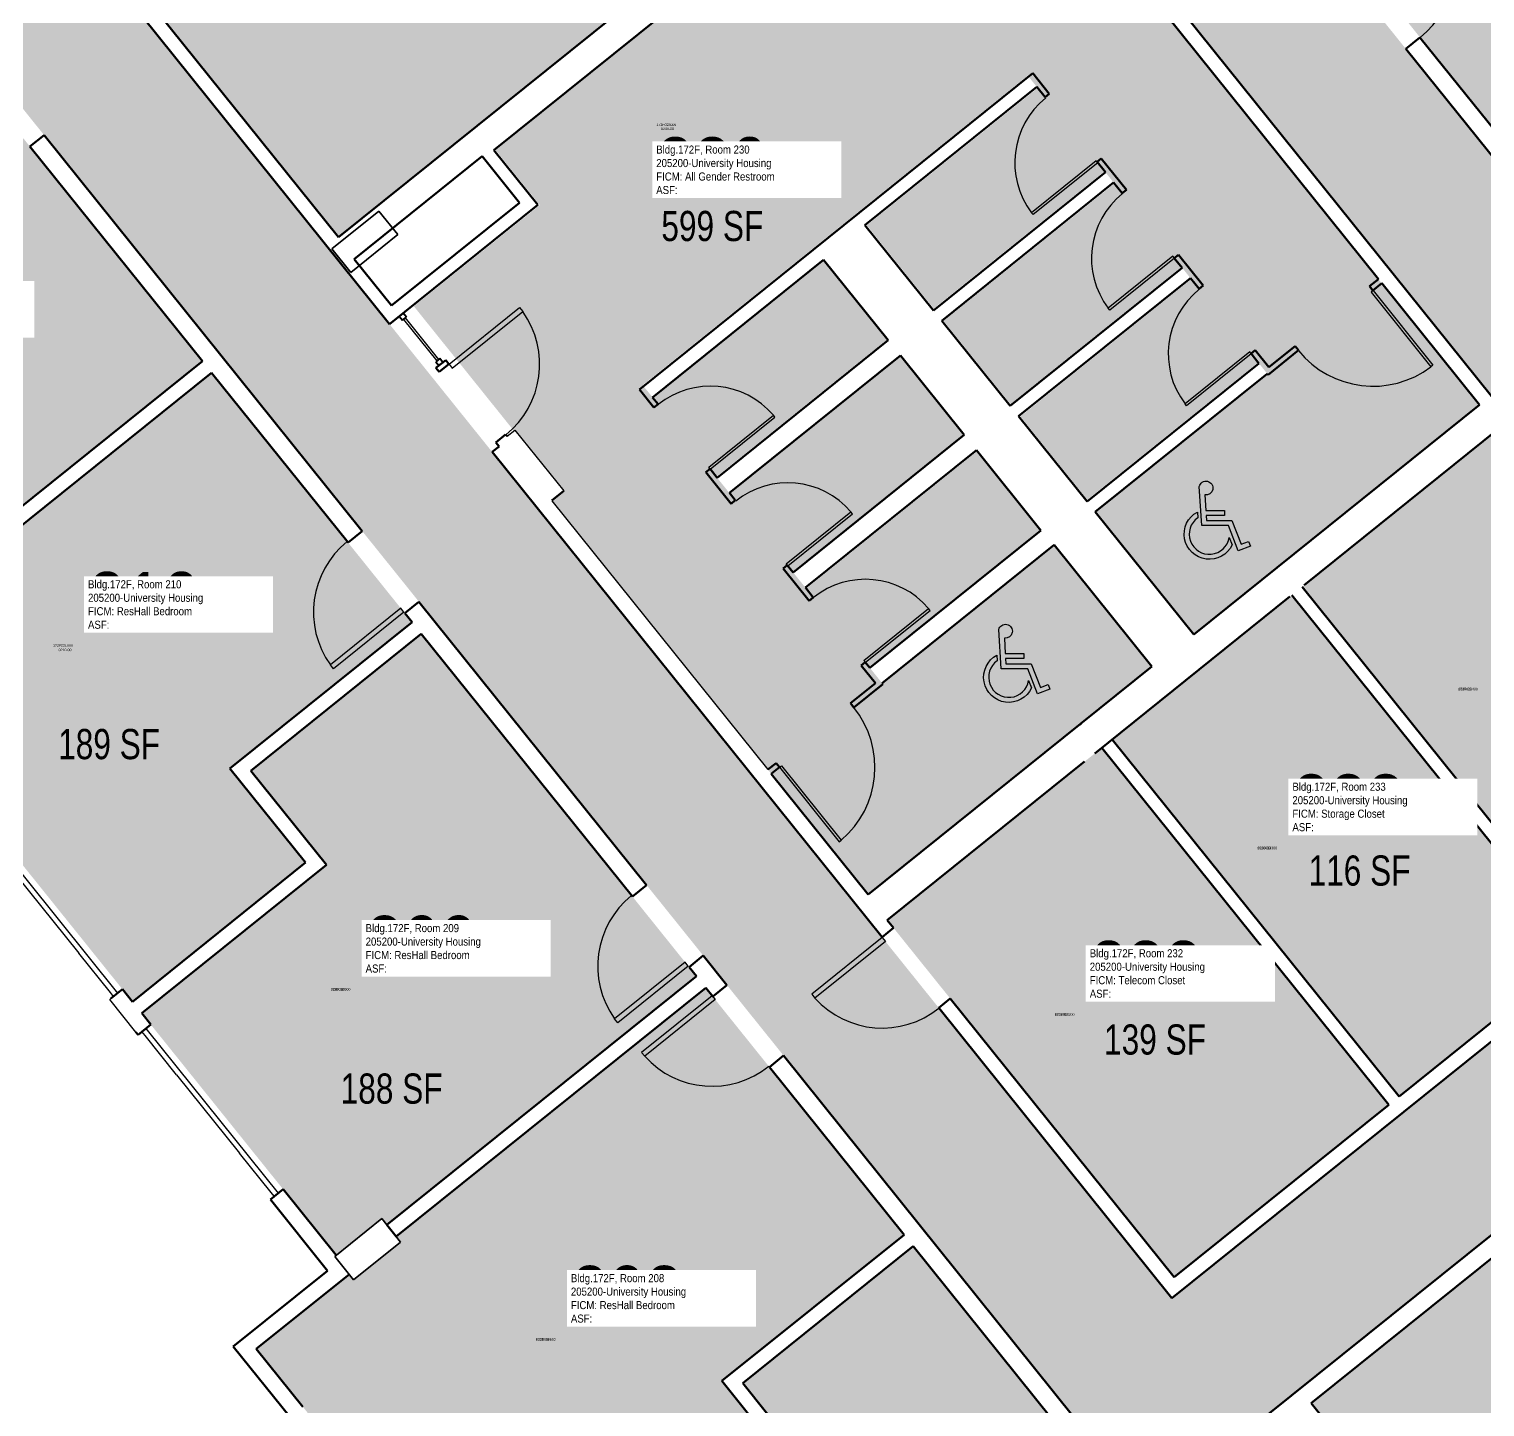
# Model space of a CAD drawing. Header units: inches. Extents: x 69234257 to 69236626, y 27656183 to 27658523.
# Drawn here: x 69235514 to 69236093, y 27656500 to 27657048 of the extents above; entities that cross this region are included whole.
import ezdxf
from ezdxf.enums import TextEntityAlignment as Align

# ---------------------------------------------------------------- set-up
doc = ezdxf.new("R2010")
doc.units = ezdxf.units.IN
doc.header["$LTSCALE"] = 100
doc.header["$MEASUREMENT"] = 0
doc.layers.get('0').update_dxf_attribs({"linetype": 'CONTINUOUS'})
for name, color, linetype in [('A-COLS', 5, 'CONTINUOUS'), ('A-DOOR', 2, 'CONTINUOUS'), ('A-GLAZ', 1, 'CONTINUOUS'), ('A-IDEN-ICON', 4, 'CONTINUOUS'), ('A-IDEN-RNUM', 7, 'CONTINUOUS'), ('A-IDEN-SNUM', 4, 'CONTINUOUS'), ('A-IDEN-VNUM', 4, 'CONTINUOUS'), ('A-WALL', 5, 'CONTINUOUS'), ('AREA-TEXT', 3, 'CONTINUOUS'), ('Rooms-Category-Color', 7, 'CONTINUOUS'), ('Rooms-College-Color', 7, 'CONTINUOUS'), ('Rooms-Department-Color', 7, 'CONTINUOUS'), ('Rooms-Division-Color', 7, 'CONTINUOUS'), ('Rooms-Information', 7, 'CONTINUOUS')]:
    doc.layers.add(name, color=color, linetype=linetype)
doc.styles.add('CP_AREA', font='arial.ttf', dxfattribs={"height": 15})
doc.styles.add('CP_ROOMSNUMBER', font='arial.ttf', dxfattribs={"height": 1})
doc.styles.add('CP_ROOMVNUMBER', font='arial.ttf', dxfattribs={"width": 0.85, "height": 0.075})

# ---------------------------------------------------------------- blocks, each defined once
blk = doc.blocks.new('CPHC')
for points in [[(10, 11), (10, 10), (6.37, 10), (6.43, 9), (11.48, 9), (13.31, 4.28), (14.82, 4.87), (15.18, 3.93), (12.74, 2.99), (10.79, 8), (5.49, 8), (5.01, 15.77, -2.310496), (6.12, 14.1), (6.31, 11)], [(4.7, 9.57, 1.506288), (10.95, 5.66), (11.53, 4.17, -1.382884), (4.63, 10.7)]]:
    blk.add_lwpolyline(points, format="xyb", close=True)

msp = doc.modelspace()

# ---------------------------------------------------------------- hatches: boundary and pattern name
at = {"layer": 'Rooms-Category-Color', "true_color": 0xadadad}
for points in [[(69235575.08, 27657334.03), (69235530.64, 27657298.33), (69235530.99, 27657297.89), (69235587.52, 27657227.54), (69235614.41, 27657194.06), (69235610.32, 27657190.78), (69235585.7, 27657221.42), (69235521.63, 27657169.95), (69235546.25, 27657139.3), (69235516.48, 27657115.38), (69235637.05, 27656965.32), (69235759.96, 27657064.07), (69235824, 27657115.52), (69235824.28, 27657115.75), (69235865.36, 27657148.76), (69235882.71, 27657162.69), (69235884.76, 27657164.34), (69235886.4, 27657162.29), (69235893.48, 27657153.47), (69235907.93, 27657135.49), (69235909.57, 27657133.45), (69235918.61, 27657122.2), (69235961.97, 27657157.04), (69235928.12, 27657199.18), (69235939.62, 27657208.42), (69235823.63, 27657352.78), (69235663.43, 27657224.07)], [(69236043.95, 27656353.72), (69236090.67, 27656391.26), (69236005.96, 27656496.7), (69236017.41, 27656505.89), (69236246.84, 27656690.23), (69236258.29, 27656699.43), (69236343, 27656594), (69236387.68, 27656629.9), (69236389.77, 27656631.58), (69236372.31, 27656653.31), (69236366.84, 27656660.13), (69236327.77, 27656708.76), (69236325.1, 27656712.07), (69236325.07, 27656712.12), (69236230.57, 27656829.73), (69236132.15, 27656952.22), (69236034.52, 27657073.73), (69235969.07, 27657155.2), (69235922.29, 27657117.62), (69235925.68, 27657113.4), (69235968.17, 27657060.52), (69235970.15, 27657058.06), (69236102.97, 27656892.74), (69236220.71, 27656746.21), (69236135.93, 27656678.09), (69236053.5, 27656611.86), (69235968.43, 27656543.51), (69235893.63, 27656636.6), (69235850.69, 27656690.04), (69235716.93, 27656856.53), (69235697.36, 27656880.89), (69235657.64, 27656930.31), (69235657.29, 27656930.75), (69235655.65, 27656932.8), (69235641.2, 27656950.77), (69235635.21, 27656958.23), (69235633.18, 27656960.76), (69235511.94, 27657111.65), (69235511.9, 27657111.7), (69235510.26, 27657113.75), (69235502.23, 27657123.75), (69235485.01, 27657145.17), (69235482.74, 27657148), (69235482.7, 27657148.05), (69235430.75, 27657212.7), (69235421.08, 27657224.74), (69235410.36, 27657216.12), (69235383.34, 27657194.41), (69235374.31, 27657187.16), (69235379.16, 27657181.11), (69235447.83, 27657095.66), (69235492.73, 27657039.77), (69235590.36, 27656918.26), (69235673.74, 27656814.48), (69235786.83, 27656673.73), (69235869.39, 27656570.97), (69235982.96, 27656429.63), (69236021.53, 27656381.63)], [(69235941.65, 27656991.55), (69235941.96, 27656991.16), (69235945.56, 27656986.67), (69235877.6, 27656932.06), (69235904.22, 27656898.93), (69235972.18, 27656953.54), (69235972.5, 27656953.15), (69235976.1, 27656948.67), (69235908.13, 27656894.06), (69235934.75, 27656860.93), (69236002.72, 27656915.54), (69236006.32, 27656911.06), (69235937.96, 27656856.13), (69235977.11, 27656807.41), (69236090.68, 27656898.66), (69235965.57, 27657054.38), (69235960.79, 27657050.54), (69235958.66, 27657053.2), (69235916.29, 27657105.93), (69235900.22, 27657125.93), (69235847.06, 27657083.22), (69235829.52, 27657105.04), (69235699.17, 27657000.32), (69235717.03, 27656978.1), (69235666.96, 27656937.88), (69235706.75, 27656888.35), (69235707.14, 27656888.67), (69235726.67, 27656864.36), (69235721.9, 27656860.52), (69235847.63, 27656704.03), (69235931.97, 27656771.79), (69235960.42, 27656794.65), (69235921.59, 27656842.98), (69235853.19, 27656788.02), (69235848.33, 27656794.06), (69235885.17, 27656823.66), (69235916.35, 27656848.71), (69235890.98, 27656880.28), (69235859.8, 27656855.23), (69235822.97, 27656825.63), (69235822.65, 27656826.02), (69235817.8, 27656832.06), (69235854.63, 27656861.66), (69235885.81, 27656886.71), (69235860.45, 27656918.28), (69235829.27, 27656893.23), (69235792.43, 27656863.64), (69235792.12, 27656864.03), (69235787.26, 27656870.07), (69235824.1, 27656899.66), (69235855.28, 27656924.72), (69235829.91, 27656956.29), (69235798.73, 27656931.23), (69235761.9, 27656901.64), (69235761.58, 27656902.03), (69235757.98, 27656906.51), (69235786.05, 27656929.06), (69235883.05, 27657007), (69235911.12, 27657029.55), (69235911.43, 27657029.16), (69235915.03, 27657024.68), (69235847.06, 27656970.07), (69235873.68, 27656936.94)], [(69236134.3, 27656684.32), (69236212.45, 27656747.11), (69236098.35, 27656889.11), (69236020.2, 27656826.32)], [(69235855.23, 27656693.77), (69235969.33, 27656551.77), (69236054.69, 27656620.35), (69235940.59, 27656762.36)]]:
    msp.add_hatch(color=253, dxfattribs=at).paths.add_polyline_path(points)
at = {"layer": 'Rooms-Category-Color', "true_color": 0x728ef3}
for points in [[(69236135.96, 27656959.05), (69236259.04, 27657057.93), (69236257.51, 27657059.83), (69236275.68, 27657074.44), (69236183.26, 27657189.47), (69236042.01, 27657075.98)], [(69235488.92, 27657032.94), (69235347.67, 27656919.46), (69235440.02, 27656804.52), (69235458.14, 27656819.08), (69235459.75, 27656817.09), (69235582.87, 27656916.01)], [(69235555.07, 27656661.33), (69235623.91, 27656716.64), (69235593.85, 27656754.06), (69235666.25, 27656812.23), (69235586.55, 27656911.43), (69235463.43, 27656812.51), (69235465.66, 27656809.73), (69235447.53, 27656795.17)], [(69236058.78, 27656623.64), (69236130.21, 27656681.03), (69236016.11, 27656823.03), (69235944.68, 27656765.65)], [(69235632.17, 27656715.74), (69235558.75, 27656656.75), (69235636.06, 27656560.52), (69235654.19, 27656575.09), (69235656.27, 27656572.59), (69235779.34, 27656671.47), (69235669.93, 27656807.65), (69235602.11, 27656753.16)], [(69236249.58, 27656683.13), (69236023.75, 27656501.69), (69236137.35, 27656360.3), (69236363.18, 27656541.74)], [(69235748.19, 27656415.78), (69235750.77, 27656417.86), (69235819.57, 27656473.13), (69235789.5, 27656510.55), (69235861.9, 27656568.72), (69235783.02, 27656666.89), (69235659.9, 27656567.97), (69235661.7, 27656565.73), (69235642.99, 27656550.7), (69235641.19, 27656552.94), (69235604.31, 27656523.31), (69235713.25, 27656387.71), (69235720.71, 27656393.7), (69235735.76, 27656405.8)], [(69235827.83, 27656472.23), (69235754.4, 27656413.24), (69235832.11, 27656316.52), (69235850.23, 27656331.09), (69235852.34, 27656328.46), (69235975.46, 27656427.38), (69235865.58, 27656564.14), (69235797.76, 27656509.65)]]:
    msp.add_hatch(color=171, dxfattribs=at).paths.add_polyline_path(points)
at = {"layer": 'Rooms-College-Color', "true_color": 0xadadad}
for points in [[(69235575.08, 27657334.03), (69235530.64, 27657298.33), (69235530.99, 27657297.89), (69235587.52, 27657227.54), (69235614.41, 27657194.06), (69235610.32, 27657190.78), (69235585.7, 27657221.42), (69235521.63, 27657169.95), (69235546.25, 27657139.3), (69235516.48, 27657115.38), (69235637.05, 27656965.32), (69235759.96, 27657064.07), (69235824, 27657115.52), (69235824.28, 27657115.75), (69235865.36, 27657148.76), (69235882.71, 27657162.69), (69235884.76, 27657164.34), (69235886.4, 27657162.29), (69235893.48, 27657153.47), (69235907.93, 27657135.49), (69235909.57, 27657133.45), (69235918.61, 27657122.2), (69235961.97, 27657157.04), (69235928.12, 27657199.18), (69235939.62, 27657208.42), (69235823.63, 27657352.78), (69235663.43, 27657224.07)], [(69236043.95, 27656353.72), (69236090.67, 27656391.26), (69236005.96, 27656496.7), (69236017.41, 27656505.89), (69236246.84, 27656690.23), (69236258.29, 27656699.43), (69236343, 27656594), (69236387.68, 27656629.9), (69236389.77, 27656631.58), (69236372.31, 27656653.31), (69236366.84, 27656660.13), (69236327.77, 27656708.76), (69236325.1, 27656712.07), (69236325.07, 27656712.12), (69236230.57, 27656829.73), (69236132.15, 27656952.22), (69236034.52, 27657073.73), (69235969.07, 27657155.2), (69235922.29, 27657117.62), (69235925.68, 27657113.4), (69235968.17, 27657060.52), (69235970.15, 27657058.06), (69236102.97, 27656892.74), (69236220.71, 27656746.21), (69236135.93, 27656678.09), (69236053.5, 27656611.86), (69235968.43, 27656543.51), (69235893.63, 27656636.6), (69235850.69, 27656690.04), (69235716.93, 27656856.53), (69235697.36, 27656880.89), (69235657.64, 27656930.31), (69235657.29, 27656930.75), (69235655.65, 27656932.8), (69235641.2, 27656950.77), (69235635.21, 27656958.23), (69235633.18, 27656960.76), (69235511.94, 27657111.65), (69235511.9, 27657111.7), (69235510.26, 27657113.75), (69235502.23, 27657123.75), (69235485.01, 27657145.17), (69235482.74, 27657148), (69235482.7, 27657148.05), (69235430.75, 27657212.7), (69235421.08, 27657224.74), (69235410.36, 27657216.12), (69235383.34, 27657194.41), (69235374.31, 27657187.16), (69235379.16, 27657181.11), (69235447.83, 27657095.66), (69235492.73, 27657039.77), (69235590.36, 27656918.26), (69235673.74, 27656814.48), (69235786.83, 27656673.73), (69235869.39, 27656570.97), (69235982.96, 27656429.63), (69236021.53, 27656381.63)], [(69236135.96, 27656959.05), (69236259.04, 27657057.93), (69236257.51, 27657059.83), (69236275.68, 27657074.44), (69236183.26, 27657189.47), (69236042.01, 27657075.98)], [(69235941.65, 27656991.55), (69235941.96, 27656991.16), (69235945.56, 27656986.67), (69235877.6, 27656932.06), (69235904.22, 27656898.93), (69235972.18, 27656953.54), (69235972.5, 27656953.15), (69235976.1, 27656948.67), (69235908.13, 27656894.06), (69235934.75, 27656860.93), (69236002.72, 27656915.54), (69236006.32, 27656911.06), (69235937.96, 27656856.13), (69235977.11, 27656807.41), (69236090.68, 27656898.66), (69235965.57, 27657054.38), (69235960.79, 27657050.54), (69235958.66, 27657053.2), (69235916.29, 27657105.93), (69235900.22, 27657125.93), (69235847.06, 27657083.22), (69235829.52, 27657105.04), (69235699.17, 27657000.32), (69235717.03, 27656978.1), (69235666.96, 27656937.88), (69235706.75, 27656888.35), (69235707.14, 27656888.67), (69235726.67, 27656864.36), (69235721.9, 27656860.52), (69235847.63, 27656704.03), (69235931.97, 27656771.79), (69235960.42, 27656794.65), (69235921.59, 27656842.98), (69235853.19, 27656788.02), (69235848.33, 27656794.06), (69235885.17, 27656823.66), (69235916.35, 27656848.71), (69235890.98, 27656880.28), (69235859.8, 27656855.23), (69235822.97, 27656825.63), (69235822.65, 27656826.02), (69235817.8, 27656832.06), (69235854.63, 27656861.66), (69235885.81, 27656886.71), (69235860.45, 27656918.28), (69235829.27, 27656893.23), (69235792.43, 27656863.64), (69235792.12, 27656864.03), (69235787.26, 27656870.07), (69235824.1, 27656899.66), (69235855.28, 27656924.72), (69235829.91, 27656956.29), (69235798.73, 27656931.23), (69235761.9, 27656901.64), (69235761.58, 27656902.03), (69235757.98, 27656906.51), (69235786.05, 27656929.06), (69235883.05, 27657007), (69235911.12, 27657029.55), (69235911.43, 27657029.16), (69235915.03, 27657024.68), (69235847.06, 27656970.07), (69235873.68, 27656936.94)], [(69235488.92, 27657032.94), (69235347.67, 27656919.46), (69235440.02, 27656804.52), (69235458.14, 27656819.08), (69235459.75, 27656817.09), (69235582.87, 27656916.01)], [(69235555.07, 27656661.33), (69235623.91, 27656716.64), (69235593.85, 27656754.06), (69235666.25, 27656812.23), (69235586.55, 27656911.43), (69235463.43, 27656812.51), (69235465.66, 27656809.73), (69235447.53, 27656795.17)], [(69236134.3, 27656684.32), (69236212.45, 27656747.11), (69236098.35, 27656889.11), (69236020.2, 27656826.32)], [(69236058.78, 27656623.64), (69236130.21, 27656681.03), (69236016.11, 27656823.03), (69235944.68, 27656765.65)], [(69235632.17, 27656715.74), (69235558.75, 27656656.75), (69235636.06, 27656560.52), (69235654.19, 27656575.09), (69235656.27, 27656572.59), (69235779.34, 27656671.47), (69235669.93, 27656807.65), (69235602.11, 27656753.16)], [(69235855.23, 27656693.77), (69235969.33, 27656551.77), (69236054.69, 27656620.35), (69235940.59, 27656762.36)], [(69236249.58, 27656683.13), (69236023.75, 27656501.69), (69236137.35, 27656360.3), (69236363.18, 27656541.74)], [(69235748.19, 27656415.78), (69235750.77, 27656417.86), (69235819.57, 27656473.13), (69235789.5, 27656510.55), (69235861.9, 27656568.72), (69235783.02, 27656666.89), (69235659.9, 27656567.97), (69235661.7, 27656565.73), (69235642.99, 27656550.7), (69235641.19, 27656552.94), (69235604.31, 27656523.31), (69235713.25, 27656387.71), (69235720.71, 27656393.7), (69235735.76, 27656405.8)], [(69235827.83, 27656472.23), (69235754.4, 27656413.24), (69235832.11, 27656316.52), (69235850.23, 27656331.09), (69235852.34, 27656328.46), (69235975.46, 27656427.38), (69235865.58, 27656564.14), (69235797.76, 27656509.65)]]:
    msp.add_hatch(color=253, dxfattribs=at).paths.add_polyline_path(points)
at = {"layer": 'Rooms-Department-Color', "true_color": 0xacacac}
for points in [[(69235575.08, 27657334.03), (69235530.64, 27657298.33), (69235530.99, 27657297.89), (69235587.52, 27657227.54), (69235614.41, 27657194.06), (69235610.32, 27657190.78), (69235585.7, 27657221.42), (69235521.63, 27657169.95), (69235546.25, 27657139.3), (69235516.48, 27657115.38), (69235637.05, 27656965.32), (69235759.96, 27657064.07), (69235824, 27657115.52), (69235824.28, 27657115.75), (69235865.36, 27657148.76), (69235882.71, 27657162.69), (69235884.76, 27657164.34), (69235886.4, 27657162.29), (69235893.48, 27657153.47), (69235907.93, 27657135.49), (69235909.57, 27657133.45), (69235918.61, 27657122.2), (69235961.97, 27657157.04), (69235928.12, 27657199.18), (69235939.62, 27657208.42), (69235823.63, 27657352.78), (69235663.43, 27657224.07)], [(69236043.95, 27656353.72), (69236090.67, 27656391.26), (69236005.96, 27656496.7), (69236017.41, 27656505.89), (69236246.84, 27656690.23), (69236258.29, 27656699.43), (69236343, 27656594), (69236387.68, 27656629.9), (69236389.77, 27656631.58), (69236372.31, 27656653.31), (69236366.84, 27656660.13), (69236327.77, 27656708.76), (69236325.1, 27656712.07), (69236325.07, 27656712.12), (69236230.57, 27656829.73), (69236132.15, 27656952.22), (69236034.52, 27657073.73), (69235969.07, 27657155.2), (69235922.29, 27657117.62), (69235925.68, 27657113.4), (69235968.17, 27657060.52), (69235970.15, 27657058.06), (69236102.97, 27656892.74), (69236220.71, 27656746.21), (69236135.93, 27656678.09), (69236053.5, 27656611.86), (69235968.43, 27656543.51), (69235893.63, 27656636.6), (69235850.69, 27656690.04), (69235716.93, 27656856.53), (69235697.36, 27656880.89), (69235657.64, 27656930.31), (69235657.29, 27656930.75), (69235655.65, 27656932.8), (69235641.2, 27656950.77), (69235635.21, 27656958.23), (69235633.18, 27656960.76), (69235511.94, 27657111.65), (69235511.9, 27657111.7), (69235510.26, 27657113.75), (69235502.23, 27657123.75), (69235485.01, 27657145.17), (69235482.74, 27657148), (69235482.7, 27657148.05), (69235430.75, 27657212.7), (69235421.08, 27657224.74), (69235410.36, 27657216.12), (69235383.34, 27657194.41), (69235374.31, 27657187.16), (69235379.16, 27657181.11), (69235447.83, 27657095.66), (69235492.73, 27657039.77), (69235590.36, 27656918.26), (69235673.74, 27656814.48), (69235786.83, 27656673.73), (69235869.39, 27656570.97), (69235982.96, 27656429.63), (69236021.53, 27656381.63)], [(69235941.65, 27656991.55), (69235941.96, 27656991.16), (69235945.56, 27656986.67), (69235877.6, 27656932.06), (69235904.22, 27656898.93), (69235972.18, 27656953.54), (69235972.5, 27656953.15), (69235976.1, 27656948.67), (69235908.13, 27656894.06), (69235934.75, 27656860.93), (69236002.72, 27656915.54), (69236006.32, 27656911.06), (69235937.96, 27656856.13), (69235977.11, 27656807.41), (69236090.68, 27656898.66), (69235965.57, 27657054.38), (69235960.79, 27657050.54), (69235958.66, 27657053.2), (69235916.29, 27657105.93), (69235900.22, 27657125.93), (69235847.06, 27657083.22), (69235829.52, 27657105.04), (69235699.17, 27657000.32), (69235717.03, 27656978.1), (69235666.96, 27656937.88), (69235706.75, 27656888.35), (69235707.14, 27656888.67), (69235726.67, 27656864.36), (69235721.9, 27656860.52), (69235847.63, 27656704.03), (69235931.97, 27656771.79), (69235960.42, 27656794.65), (69235921.59, 27656842.98), (69235853.19, 27656788.02), (69235848.33, 27656794.06), (69235885.17, 27656823.66), (69235916.35, 27656848.71), (69235890.98, 27656880.28), (69235859.8, 27656855.23), (69235822.97, 27656825.63), (69235822.65, 27656826.02), (69235817.8, 27656832.06), (69235854.63, 27656861.66), (69235885.81, 27656886.71), (69235860.45, 27656918.28), (69235829.27, 27656893.23), (69235792.43, 27656863.64), (69235792.12, 27656864.03), (69235787.26, 27656870.07), (69235824.1, 27656899.66), (69235855.28, 27656924.72), (69235829.91, 27656956.29), (69235798.73, 27656931.23), (69235761.9, 27656901.64), (69235761.58, 27656902.03), (69235757.98, 27656906.51), (69235786.05, 27656929.06), (69235883.05, 27657007), (69235911.12, 27657029.55), (69235911.43, 27657029.16), (69235915.03, 27657024.68), (69235847.06, 27656970.07), (69235873.68, 27656936.94)], [(69236134.3, 27656684.32), (69236212.45, 27656747.11), (69236098.35, 27656889.11), (69236020.2, 27656826.32)], [(69235855.23, 27656693.77), (69235969.33, 27656551.77), (69236054.69, 27656620.35), (69235940.59, 27656762.36)]]:
    msp.add_hatch(color=253, dxfattribs=at).paths.add_polyline_path(points)
at = {"layer": 'Rooms-Department-Color', "true_color": 0x604aed}
for points in [[(69236135.96, 27656959.05), (69236259.04, 27657057.93), (69236257.51, 27657059.83), (69236275.68, 27657074.44), (69236183.26, 27657189.47), (69236042.01, 27657075.98)], [(69235488.92, 27657032.94), (69235347.67, 27656919.46), (69235440.02, 27656804.52), (69235458.14, 27656819.08), (69235459.75, 27656817.09), (69235582.87, 27656916.01)], [(69235555.07, 27656661.33), (69235623.91, 27656716.64), (69235593.85, 27656754.06), (69235666.25, 27656812.23), (69235586.55, 27656911.43), (69235463.43, 27656812.51), (69235465.66, 27656809.73), (69235447.53, 27656795.17)], [(69236058.78, 27656623.64), (69236130.21, 27656681.03), (69236016.11, 27656823.03), (69235944.68, 27656765.65)], [(69235632.17, 27656715.74), (69235558.75, 27656656.75), (69235636.06, 27656560.52), (69235654.19, 27656575.09), (69235656.27, 27656572.59), (69235779.34, 27656671.47), (69235669.93, 27656807.65), (69235602.11, 27656753.16)], [(69236249.58, 27656683.13), (69236023.75, 27656501.69), (69236137.35, 27656360.3), (69236363.18, 27656541.74)], [(69235748.19, 27656415.78), (69235750.77, 27656417.86), (69235819.57, 27656473.13), (69235789.5, 27656510.55), (69235861.9, 27656568.72), (69235783.02, 27656666.89), (69235659.9, 27656567.97), (69235661.7, 27656565.73), (69235642.99, 27656550.7), (69235641.19, 27656552.94), (69235604.31, 27656523.31), (69235713.25, 27656387.71), (69235720.71, 27656393.7), (69235735.76, 27656405.8)], [(69235827.83, 27656472.23), (69235754.4, 27656413.24), (69235832.11, 27656316.52), (69235850.23, 27656331.09), (69235852.34, 27656328.46), (69235975.46, 27656427.38), (69235865.58, 27656564.14), (69235797.76, 27656509.65)]]:
    msp.add_hatch(color=173, dxfattribs=at).paths.add_polyline_path(points)
at = {"layer": 'Rooms-Division-Color', "true_color": 0xadadad}
for points in [[(69235575.08, 27657334.03), (69235530.64, 27657298.33), (69235530.99, 27657297.89), (69235587.52, 27657227.54), (69235614.41, 27657194.06), (69235610.32, 27657190.78), (69235585.7, 27657221.42), (69235521.63, 27657169.95), (69235546.25, 27657139.3), (69235516.48, 27657115.38), (69235637.05, 27656965.32), (69235759.96, 27657064.07), (69235824, 27657115.52), (69235824.28, 27657115.75), (69235865.36, 27657148.76), (69235882.71, 27657162.69), (69235884.76, 27657164.34), (69235886.4, 27657162.29), (69235893.48, 27657153.47), (69235907.93, 27657135.49), (69235909.57, 27657133.45), (69235918.61, 27657122.2), (69235961.97, 27657157.04), (69235928.12, 27657199.18), (69235939.62, 27657208.42), (69235823.63, 27657352.78), (69235663.43, 27657224.07)], [(69236043.95, 27656353.72), (69236090.67, 27656391.26), (69236005.96, 27656496.7), (69236017.41, 27656505.89), (69236246.84, 27656690.23), (69236258.29, 27656699.43), (69236343, 27656594), (69236387.68, 27656629.9), (69236389.77, 27656631.58), (69236372.31, 27656653.31), (69236366.84, 27656660.13), (69236327.77, 27656708.76), (69236325.1, 27656712.07), (69236325.07, 27656712.12), (69236230.57, 27656829.73), (69236132.15, 27656952.22), (69236034.52, 27657073.73), (69235969.07, 27657155.2), (69235922.29, 27657117.62), (69235925.68, 27657113.4), (69235968.17, 27657060.52), (69235970.15, 27657058.06), (69236102.97, 27656892.74), (69236220.71, 27656746.21), (69236135.93, 27656678.09), (69236053.5, 27656611.86), (69235968.43, 27656543.51), (69235893.63, 27656636.6), (69235850.69, 27656690.04), (69235716.93, 27656856.53), (69235697.36, 27656880.89), (69235657.64, 27656930.31), (69235657.29, 27656930.75), (69235655.65, 27656932.8), (69235641.2, 27656950.77), (69235635.21, 27656958.23), (69235633.18, 27656960.76), (69235511.94, 27657111.65), (69235511.9, 27657111.7), (69235510.26, 27657113.75), (69235502.23, 27657123.75), (69235485.01, 27657145.17), (69235482.74, 27657148), (69235482.7, 27657148.05), (69235430.75, 27657212.7), (69235421.08, 27657224.74), (69235410.36, 27657216.12), (69235383.34, 27657194.41), (69235374.31, 27657187.16), (69235379.16, 27657181.11), (69235447.83, 27657095.66), (69235492.73, 27657039.77), (69235590.36, 27656918.26), (69235673.74, 27656814.48), (69235786.83, 27656673.73), (69235869.39, 27656570.97), (69235982.96, 27656429.63), (69236021.53, 27656381.63)], [(69235941.65, 27656991.55), (69235941.96, 27656991.16), (69235945.56, 27656986.67), (69235877.6, 27656932.06), (69235904.22, 27656898.93), (69235972.18, 27656953.54), (69235972.5, 27656953.15), (69235976.1, 27656948.67), (69235908.13, 27656894.06), (69235934.75, 27656860.93), (69236002.72, 27656915.54), (69236006.32, 27656911.06), (69235937.96, 27656856.13), (69235977.11, 27656807.41), (69236090.68, 27656898.66), (69235965.57, 27657054.38), (69235960.79, 27657050.54), (69235958.66, 27657053.2), (69235916.29, 27657105.93), (69235900.22, 27657125.93), (69235847.06, 27657083.22), (69235829.52, 27657105.04), (69235699.17, 27657000.32), (69235717.03, 27656978.1), (69235666.96, 27656937.88), (69235706.75, 27656888.35), (69235707.14, 27656888.67), (69235726.67, 27656864.36), (69235721.9, 27656860.52), (69235847.63, 27656704.03), (69235931.97, 27656771.79), (69235960.42, 27656794.65), (69235921.59, 27656842.98), (69235853.19, 27656788.02), (69235848.33, 27656794.06), (69235885.17, 27656823.66), (69235916.35, 27656848.71), (69235890.98, 27656880.28), (69235859.8, 27656855.23), (69235822.97, 27656825.63), (69235822.65, 27656826.02), (69235817.8, 27656832.06), (69235854.63, 27656861.66), (69235885.81, 27656886.71), (69235860.45, 27656918.28), (69235829.27, 27656893.23), (69235792.43, 27656863.64), (69235792.12, 27656864.03), (69235787.26, 27656870.07), (69235824.1, 27656899.66), (69235855.28, 27656924.72), (69235829.91, 27656956.29), (69235798.73, 27656931.23), (69235761.9, 27656901.64), (69235761.58, 27656902.03), (69235757.98, 27656906.51), (69235786.05, 27656929.06), (69235883.05, 27657007), (69235911.12, 27657029.55), (69235911.43, 27657029.16), (69235915.03, 27657024.68), (69235847.06, 27656970.07), (69235873.68, 27656936.94)], [(69236134.3, 27656684.32), (69236212.45, 27656747.11), (69236098.35, 27656889.11), (69236020.2, 27656826.32)], [(69235855.23, 27656693.77), (69235969.33, 27656551.77), (69236054.69, 27656620.35), (69235940.59, 27656762.36)]]:
    msp.add_hatch(color=253, dxfattribs=at).paths.add_polyline_path(points)
at = {"layer": 'Rooms-Division-Color', "true_color": 0x604aed}
for points in [[(69236135.96, 27656959.05), (69236259.04, 27657057.93), (69236257.51, 27657059.83), (69236275.68, 27657074.44), (69236183.26, 27657189.47), (69236042.01, 27657075.98)], [(69235488.92, 27657032.94), (69235347.67, 27656919.46), (69235440.02, 27656804.52), (69235458.14, 27656819.08), (69235459.75, 27656817.09), (69235582.87, 27656916.01)], [(69235555.07, 27656661.33), (69235623.91, 27656716.64), (69235593.85, 27656754.06), (69235666.25, 27656812.23), (69235586.55, 27656911.43), (69235463.43, 27656812.51), (69235465.66, 27656809.73), (69235447.53, 27656795.17)], [(69236058.78, 27656623.64), (69236130.21, 27656681.03), (69236016.11, 27656823.03), (69235944.68, 27656765.65)], [(69235632.17, 27656715.74), (69235558.75, 27656656.75), (69235636.06, 27656560.52), (69235654.19, 27656575.09), (69235656.27, 27656572.59), (69235779.34, 27656671.47), (69235669.93, 27656807.65), (69235602.11, 27656753.16)], [(69236249.58, 27656683.13), (69236023.75, 27656501.69), (69236137.35, 27656360.3), (69236363.18, 27656541.74)], [(69235748.19, 27656415.78), (69235750.77, 27656417.86), (69235819.57, 27656473.13), (69235789.5, 27656510.55), (69235861.9, 27656568.72), (69235783.02, 27656666.89), (69235659.9, 27656567.97), (69235661.7, 27656565.73), (69235642.99, 27656550.7), (69235641.19, 27656552.94), (69235604.31, 27656523.31), (69235713.25, 27656387.71), (69235720.71, 27656393.7), (69235735.76, 27656405.8)], [(69235827.83, 27656472.23), (69235754.4, 27656413.24), (69235832.11, 27656316.52), (69235850.23, 27656331.09), (69235852.34, 27656328.46), (69235975.46, 27656427.38), (69235865.58, 27656564.14), (69235797.76, 27656509.65)]]:
    msp.add_hatch(color=173, dxfattribs=at).paths.add_polyline_path(points)

# ---------------------------------------------------------------- linework, layer by layer
at = {"layer": 'A-COLS', "lineweight": 35}
for p, q in [((69235634.37, 27656960.68), (69235653.08, 27656975.71)), ((69235653.08, 27656975.71), (69235660.59, 27656966.35)), ((69235660.59, 27656966.35), (69235641.88, 27656951.32)), ((69235641.88, 27656951.32), (69235634.37, 27656960.68)), ((69235635.48, 27656560.05), (69235654.19, 27656575.09)), ((69235654.19, 27656575.09), (69235661.7, 27656565.73)), ((69235661.7, 27656565.73), (69235642.99, 27656550.7)), ((69235642.99, 27656550.7), (69235635.48, 27656560.05))]:
    msp.add_line(p, q, dxfattribs=at)
at = {"layer": 'A-DOOR'}
for p, q in [((69235938.28, 27656995.74), (69235912.57, 27656975.08)), ((69235938.91, 27656994.96), (69235938.28, 27656995.74)), ((69235938.91, 27656994.96), (69235913.2, 27656974.3)), ((69235913.2, 27656974.3), (69235912.57, 27656975.08)), ((69235968.82, 27656957.73), (69235943.1, 27656937.07)), ((69235969.44, 27656956.95), (69235943.73, 27656936.29)), ((69235969.44, 27656956.95), (69235968.82, 27656957.73)), ((69236048.42, 27656944.08), (69236047.64, 27656943.45)), ((69236047.64, 27656943.45), (69236071.43, 27656913.84)), ((69236048.42, 27656944.08), (69236072.21, 27656914.47)), ((69235681, 27656914.81), (69235709.02, 27656937.32)), ((69235682.26, 27656913.25), (69235710.28, 27656935.76)), ((69235709.02, 27656937.32), (69235710.28, 27656935.76)), ((69235943.73, 27656936.29), (69235943.1, 27656937.07)), ((69235681, 27656914.81), (69235682.26, 27656913.25)), ((69235999.35, 27656919.73), (69235973.64, 27656899.07)), ((69235999.98, 27656918.95), (69235974.26, 27656898.29)), ((69235999.98, 27656918.95), (69235999.35, 27656919.73)), ((69236072.21, 27656914.47), (69236071.43, 27656913.84)), ((69235974.26, 27656898.29), (69235973.64, 27656899.07)), ((69235784.21, 27656873.87), (69235809.92, 27656894.53)), ((69235784.84, 27656873.09), (69235810.55, 27656893.75)), ((69235810.55, 27656893.75), (69235809.92, 27656894.53)), ((69235784.84, 27656873.09), (69235784.21, 27656873.87)), ((69235815.06, 27656835.48), (69235840.77, 27656856.14)), ((69235815.68, 27656834.7), (69235841.4, 27656855.36)), ((69235841.4, 27656855.36), (69235840.77, 27656856.14)), ((69235815.68, 27656834.7), (69235815.06, 27656835.48)), ((69235661.79, 27656817.79), (69235633.77, 27656795.27)), ((69235663.04, 27656816.23), (69235635.02, 27656793.71)), ((69235663.04, 27656816.23), (69235661.79, 27656817.79)), ((69235845.91, 27656797.08), (69235871.62, 27656817.74)), ((69235846.53, 27656796.3), (69235872.24, 27656816.96)), ((69235872.24, 27656816.96), (69235871.62, 27656817.74)), ((69235635.02, 27656793.71), (69235633.77, 27656795.27)), ((69235846.53, 27656796.3), (69235845.91, 27656797.08)), ((69235812.33, 27656754.55), (69235813.11, 27656755.18)), ((69235812.33, 27656754.55), (69235836.12, 27656724.94)), ((69235813.11, 27656755.18), (69235836.9, 27656725.57)), ((69235836.12, 27656724.94), (69235836.9, 27656725.57)), ((69235853.23, 27656686.88), (69235825.21, 27656664.36)), ((69235854.49, 27656685.32), (69235826.47, 27656662.81)), ((69235853.23, 27656686.88), (69235854.49, 27656685.32)), ((69235774.84, 27656677.08), (69235746.82, 27656654.56)), ((69235776.09, 27656675.52), (69235774.84, 27656677.08)), ((69235776.09, 27656675.52), (69235748.07, 27656653)), ((69235785.57, 27656663.73), (69235757.55, 27656641.21)), ((69235786.82, 27656662.17), (69235758.8, 27656639.65)), ((69235785.57, 27656663.73), (69235786.82, 27656662.17)), ((69235825.21, 27656664.36), (69235826.47, 27656662.81)), ((69235748.07, 27656653), (69235746.82, 27656654.56)), ((69235757.55, 27656641.21), (69235758.8, 27656639.65))]:
    msp.add_line(p, q, dxfattribs=at)
at = {"layer": 'A-DOOR', "lineweight": 25}
for centre, radius, start, end in [((69236044.6, 27657072.77), 36, 308.78062, 35.59588), ((69235938.91, 27656994.96), 33, 128.78062, 217.04412), ((69235969.44, 27656956.95), 33, 128.78062, 217.04412), ((69235999.98, 27656918.95), 33, 128.78062, 217.04412), ((69235681, 27656914.81), 36, 308.78062, 35.59588), ((69236048.42, 27656944.08), 38, 218.78062, 307.27266), ((69235784.84, 27656873.09), 33, 40.51712, 128.78062), ((69235815.68, 27656834.7), 33, 40.51712, 128.78062), ((69235663.04, 27656816.23), 36, 128.78062, 215.59588), ((69235846.53, 27656796.3), 33, 40.51712, 128.78062), ((69235812.33, 27656754.55), 38, 310.28858, 38.78062), ((69235776.09, 27656675.52), 36, 128.78062, 215.59588), ((69235853.23, 27656686.88), 36, 221.96536, 308.78062), ((69235785.57, 27656663.73), 36, 221.96536, 308.78062)]:
    msp.add_arc(centre, radius, start, end, dxfattribs=at)
at = {"layer": 'A-GLAZ', "lineweight": 40, "extrusion": (0, 0, -1)}
for p, q in [((69235662.75, 27656935.13), (69235661.19, 27656933.88)), ((69235661.19, 27656933.88), (69235662.44, 27656932.32)), ((69235662.44, 27656932.32), (69235664, 27656933.57)), ((69235664, 27656933.57), (69235662.75, 27656935.13)), ((69235677.25, 27656917.08), (69235675.69, 27656915.83)), ((69235675.69, 27656915.83), (69235676.94, 27656914.27)), ((69235676.94, 27656914.27), (69235678.5, 27656915.53)), ((69235678.5, 27656915.53), (69235677.25, 27656917.08))]:
    msp.add_line(p, q, dxfattribs=at)
at = {"layer": 'A-GLAZ'}
for p, q in [((69235663.61, 27656933.26), (69235662.83, 27656932.63)), ((69235662.83, 27656932.63), (69235676.08, 27656916.15)), ((69235676.86, 27656916.77), (69235663.61, 27656933.26)), ((69235676.08, 27656916.15), (69235676.86, 27656916.77)), ((69235496.83, 27656729.82), (69235549.13, 27656664.73)), ((69235508.73, 27656711.81), (69235533.79, 27656680.63)), ((69235546.32, 27656665.04), (69235533.79, 27656680.63)), ((69235547.57, 27656663.48), (69235546.32, 27656665.04)), ((69235560.09, 27656647.89), (69235558.84, 27656649.45)), ((69235560.4, 27656650.7), (69235560.88, 27656650.1)), ((69235560.88, 27656650.1), (69235613.01, 27656585.22)), ((69235572.62, 27656632.3), (69235560.09, 27656647.89)), ((69235572.62, 27656632.3), (69235597.67, 27656601.12)), ((69235610.2, 27656585.52), (69235597.67, 27656601.12)), ((69235611.45, 27656583.97), (69235610.2, 27656585.52))]:
    msp.add_line(p, q, dxfattribs=at)
at = {"layer": 'A-WALL', "lineweight": 50}
for p, q in [((69235884.76, 27657164.34), (69235637.05, 27656965.32)), ((69235698.78, 27657000), (69235829.52, 27657105.04)), ((69235637.05, 27656965.32), (69235542.15, 27657083.44)), ((69235537.57, 27657079.76), (69235657.29, 27656930.75)), ((69236220.71, 27656746.21), (69235968.33, 27657060.32)), ((69235965.57, 27657054.38), (69236050.52, 27656948.65)), ((69236067.07, 27657044.8), (69236061.42, 27657040.26)), ((69236135.96, 27656959.05), (69236067.07, 27657044.8)), ((69236061.42, 27657040.26), (69236203.28, 27656863.69)), ((69235913.09, 27657030.49), (69235756.64, 27656904.79)), ((69235919.66, 27657022.3), (69235913.09, 27657030.49)), ((69235846.36, 27656970.14), (69235914.72, 27657025.07)), ((69235914.72, 27657025.07), (69235918.01, 27657020.97)), ((69235918.01, 27657020.97), (69235919.66, 27657022.3)), ((69235519.93, 27657005.91), (69235514.28, 27657001.37)), ((69235514.28, 27657001.37), (69235582.87, 27656916.01)), ((69235646.46, 27656848.44), (69235519.93, 27657005.91)), ((69235643.22, 27656956.64), (69235694.07, 27656997.5)), ((69235694.07, 27656997.5), (69235708.94, 27656978.98)), ((69235698.78, 27657000), (69235716.32, 27656978.18)), ((69235940.33, 27656996.58), (69235938.67, 27656995.25)), ((69235950.35, 27656984.11), (69235940.33, 27656996.58)), ((69235941.96, 27656991.16), (69235873.61, 27656936.23)), ((69235938.67, 27656995.25), (69235941.96, 27656991.16)), ((69235876.89, 27656932.14), (69235945.25, 27656987.06)), ((69235945.25, 27656987.06), (69235948.7, 27656982.78)), ((69235948.7, 27656982.78), (69235950.35, 27656984.11)), ((69235657.29, 27656930.75), (69235716.32, 27656978.18)), ((69235708.94, 27656978.98), (69235658.1, 27656938.13)), ((69235873.61, 27656936.23), (69235846.36, 27656970.14)), ((69235658.1, 27656938.13), (69235643.22, 27656956.64)), ((69235761.9, 27656901.64), (69235829.91, 27656956.29)), ((69235829.91, 27656956.29), (69235855.59, 27656924.33)), ((69235971.02, 27656958.38), (69235969.37, 27656957.05)), ((69235969.37, 27656957.05), (69235972.5, 27656953.15)), ((69235980.89, 27656946.1), (69235971.02, 27656958.38)), ((69235972.5, 27656953.15), (69235904.14, 27656898.23)), ((69235907.43, 27656894.14), (69235975.79, 27656949.06)), ((69235975.79, 27656949.06), (69235979.23, 27656944.77)), ((69235979.23, 27656944.77), (69235980.89, 27656946.1)), ((69236050.52, 27656948.65), (69236047.01, 27656945.83)), ((69236047.01, 27656945.83), (69236048.34, 27656944.18)), ((69236048.34, 27656944.18), (69236051.85, 27656946.99)), ((69236051.85, 27656946.99), (69236090.68, 27656898.66)), ((69235904.14, 27656898.23), (69235876.89, 27656932.14)), ((69235855.59, 27656924.33), (69235787.58, 27656869.68)), ((69236001.56, 27656920.38), (69235999.9, 27656919.05)), ((69236006.96, 27656913.65), (69236001.56, 27656920.38)), ((69236006.63, 27656910.67), (69236018.72, 27656920.38)), ((69236017.38, 27656922.03), (69236006.96, 27656913.65)), ((69236018.72, 27656920.38), (69236017.38, 27656922.03)), ((69235582.87, 27656916.01), (69235459.75, 27656817.09)), ((69235679.67, 27656916.47), (69235675.77, 27656913.33)), ((69235677.03, 27656911.77), (69235680.92, 27656914.91)), ((69235680.92, 27656914.91), (69235679.67, 27656916.47)), ((69235792.43, 27656863.64), (69235860.45, 27656918.28)), ((69235860.45, 27656918.28), (69235885.81, 27656886.71)), ((69236003.03, 27656915.15), (69235934.67, 27656860.23)), ((69235999.9, 27656919.05), (69236003.03, 27656915.15)), ((69235463.43, 27656812.51), (69235586.55, 27656911.43)), ((69235586.55, 27656911.43), (69235640.8, 27656843.9)), ((69235675.77, 27656913.33), (69235677.03, 27656911.77)), ((69235937.96, 27656856.13), (69236006.32, 27656911.06)), ((69236006.32, 27656911.06), (69236006.63, 27656910.67)), ((69235756.64, 27656904.79), (69235762.43, 27656897.58)), ((69235761.9, 27656901.64), (69235764.09, 27656898.91)), ((69235762.43, 27656897.58), (69235764.09, 27656898.91)), ((69236090.68, 27656898.66), (69235977.11, 27656807.41)), ((69235934.67, 27656860.23), (69235907.43, 27656894.14)), ((69235703.47, 27656886.84), (69235699.57, 27656883.71)), ((69235704.02, 27656886.16), (69235703.47, 27656886.84)), ((69235885.81, 27656886.71), (69235817.8, 27656832.06)), ((69236020.98, 27656826.95), (69236098.35, 27656889.11)), ((69235700.83, 27656882.15), (69235698.1, 27656879.96)), ((69235698.1, 27656879.96), (69235853.16, 27656686.98)), ((69235699.57, 27656883.71), (69235700.83, 27656882.15)), ((69235890.67, 27656880.67), (69235822.65, 27656826.02)), ((69235890.67, 27656880.67), (69235916.35, 27656848.71)), ((69235784.76, 27656873.19), (69235783.1, 27656871.86)), ((69235783.1, 27656871.86), (69235793.12, 27656859.38)), ((69235787.58, 27656869.68), (69235784.76, 27656873.19)), ((69235721.84, 27656860.59), (69235726.62, 27656864.43)), ((69235792.43, 27656863.64), (69235794.78, 27656860.71)), ((69235793.12, 27656859.38), (69235794.78, 27656860.71)), ((69235977.11, 27656807.41), (69235937.96, 27656856.13)), ((69235640.8, 27656843.9), (69235646.46, 27656848.44)), ((69235916.35, 27656848.71), (69235848.33, 27656794.06)), ((69235853.19, 27656788.02), (69235921.59, 27656842.98)), ((69235960.42, 27656794.65), (69235921.59, 27656842.98)), ((69235815.45, 27656834.99), (69235813.79, 27656833.66)), ((69235813.79, 27656833.66), (69235824.13, 27656820.79)), ((69235815.45, 27656834.99), (69235817.8, 27656832.06)), ((69235825.78, 27656822.13), (69235822.65, 27656826.02)), ((69235824.13, 27656820.79), (69235825.78, 27656822.13)), ((69235937.76, 27656760.09), (69236015.33, 27656822.41)), ((69236016.11, 27656823.03), (69236130.21, 27656681.03)), ((69236134.3, 27656684.32), (69236020.2, 27656826.32)), ((69235669, 27656820.38), (69235663.35, 27656815.84)), ((69235759.51, 27656707.73), (69235669, 27656820.38)), ((69235666.25, 27656812.23), (69235593.85, 27656754.06)), ((69235663.35, 27656815.84), (69235666.25, 27656812.23)), ((69235602.11, 27656753.16), (69235669.93, 27656807.65)), ((69235669.93, 27656807.65), (69235753.86, 27656703.19)), ((69235846.45, 27656796.4), (69235844.8, 27656795.07)), ((69235844.8, 27656795.07), (69235850.51, 27656787.96)), ((69235848.33, 27656794.06), (69235846.45, 27656796.4)), ((69235960.42, 27656794.65), (69235847.63, 27656704.03)), ((69235850.51, 27656787.96), (69235840.62, 27656780.01)), ((69235841.95, 27656778.35), (69235853.5, 27656787.63)), ((69235853.5, 27656787.63), (69235853.19, 27656788.02)), ((69235840.62, 27656780.01), (69235841.95, 27656778.35)), ((69235931.97, 27656771.79), (69235932.28, 27656771.4)), ((69236058.78, 27656623.64), (69235944.68, 27656765.65)), ((69235940.59, 27656762.36), (69236054.69, 27656620.35)), ((69235593.85, 27656754.06), (69235623.91, 27656716.64)), ((69235632.17, 27656715.74), (69235602.11, 27656753.16)), ((69235811, 27656756.21), (69235807.78, 27656753.62)), ((69235809.11, 27656751.97), (69235812.33, 27656754.55)), ((69235812.33, 27656754.55), (69235811, 27656756.21)), ((69235855.23, 27656693.77), (69235933.67, 27656756.8)), ((69235847.63, 27656704.03), (69235809.11, 27656751.97)), ((69235623.91, 27656716.64), (69235555.07, 27656661.33)), ((69235558.75, 27656656.75), (69235632.17, 27656715.74)), ((69235753.86, 27656703.19), (69235759.51, 27656707.73)), ((69235853.16, 27656686.98), (69235857.74, 27656690.66)), ((69235857.74, 27656690.66), (69235855.23, 27656693.77)), ((69235782.06, 27656679.67), (69235776.41, 27656675.13)), ((69235791.45, 27656667.98), (69235782.06, 27656679.67)), ((69235779.34, 27656671.47), (69235656.27, 27656572.59)), ((69235776.41, 27656675.13), (69235779.34, 27656671.47)), ((69235551.08, 27656666.3), (69235546.45, 27656662.58)), ((69235555.07, 27656661.33), (69235551.08, 27656666.3)), ((69235659.95, 27656568.01), (69235783.02, 27656666.89)), ((69235783.02, 27656666.89), (69235785.8, 27656663.43)), ((69235785.8, 27656663.43), (69235791.45, 27656667.98)), ((69235880.28, 27656662.59), (69235875.7, 27656658.91)), ((69235969.33, 27656551.77), (69235880.28, 27656662.59)), ((69235562.35, 27656652.27), (69235558.75, 27656656.75)), ((69235875.7, 27656658.91), (69235968.43, 27656543.51)), ((69236098.73, 27656655.74), (69236058.78, 27656623.64)), ((69235556.42, 27656649.27), (69235557.28, 27656648.19)), ((69235557.28, 27656648.19), (69235562.35, 27656652.27)), ((69235968.43, 27656543.51), (69236102.41, 27656651.16)), ((69235814, 27656639.91), (69235808.35, 27656635.37)), ((69235955.57, 27656463.71), (69235814, 27656639.91)), ((69235808.35, 27656635.37), (69235861.9, 27656568.72)), ((69236054.69, 27656620.35), (69235969.33, 27656551.77)), ((69235614.96, 27656586.78), (69235609.9, 27656582.71)), ((69235636.06, 27656560.52), (69235614.96, 27656586.78)), ((69235609.9, 27656582.71), (69235632.64, 27656554.41)), ((69235656.27, 27656572.59), (69235659.95, 27656568.01)), ((69235861.9, 27656568.72), (69235789.5, 27656510.55)), ((69236095.85, 27656568.92), (69236005.96, 27656496.7)), ((69235797.76, 27656509.65), (69235865.58, 27656564.14)), ((69235865.58, 27656564.14), (69235949.92, 27656459.17)), ((69236023.75, 27656501.69), (69236100.39, 27656563.27)), ((69235632.64, 27656554.41), (69235595.17, 27656524.3)), ((69235604.31, 27656523.31), (69235641.19, 27656552.94)), ((69235595.17, 27656524.3), (69235617.81, 27656496.12)), ((69235622.79, 27656500.31), (69235604.31, 27656523.31)), ((69235789.5, 27656510.55), (69235819.57, 27656473.13)), ((69235827.83, 27656472.23), (69235797.76, 27656509.65)), ((69236137.35, 27656360.3), (69236023.75, 27656501.69))]:
    msp.add_line(p, q, dxfattribs=at)
at = {"layer": 'A-WALL'}
for p, q in [((69235704.02, 27656886.16), (69235707.14, 27656888.67)), ((69235707.14, 27656888.67), (69235726.62, 27656864.43)), ((69235721.9, 27656860.52), (69235807.78, 27656753.62)), ((69235546.01, 27656662.23), (69235546.45, 27656662.58)), ((69235556.42, 27656649.27), (69235546.01, 27656662.23))]:
    msp.add_line(p, q, dxfattribs=at)

# ---------------------------------------------------------------- block references
at = {"layer": 'A-IDEN-ICON', "lineweight": -3, "xscale": 2, "yscale": 2, "zscale": 2}
for p in [(69235969.29, 27656834.66), (69235889.55, 27656777.76)]:
    msp.add_blockref('CPHC', p, dxfattribs=at)

# ---------------------------------------------------------------- texts
at = {"layer": 'A-IDEN-RNUM', "style": 'CP_ROOMSNUMBER'}
for s, p in [('0230-00', (69235765.27, 27657007.92)), ('0210-00', (69235525.69, 27656800.74)), ('0234-00', (69236082.35, 27656785.16)), ('0233-00', (69236002.5, 27656721.97)), ('0209-00', (69235633.96, 27656665.76)), ('0232-00', (69235921.92, 27656655.76)), ('0208-00', (69235715.59, 27656526.58))]:
    msp.add_text(s, height=1, dxfattribs=at).set_placement(p)
at = {"layer": 'A-IDEN-SNUM', "style": 'CP_ROOMSNUMBER'}
for s, p in [('172F023000', (69235763.48, 27657009.53)), ('172F021000', (69235523.48, 27656802.48)), ('172F023400', (69236082.25, 27656785.16)), ('172F023300', (69236002.4, 27656721.97)), ('172F020900', (69235633.87, 27656665.76)), ('172F023200', (69235921.82, 27656655.76)), ('172F020800', (69235715.5, 27656526.58))]:
    msp.add_text(s, height=1, dxfattribs=at).set_placement(p)
at = {"layer": 'A-IDEN-VNUM', "style": 'CP_ROOMVNUMBER', "width": 0.85}
for s, p in [('230', (69235785.65, 27656975.79)), ('210', (69235559.69, 27656802.94)), ('233', (69236038.62, 27656722.44)), ('209', (69235670.08, 27656666.23)), ('232', (69235958.04, 27656656.23)), ('208', (69235751.71, 27656527.05))]:
    msp.add_text(s, height=22.5, dxfattribs=at).set_placement(p, align=Align.BOTTOM_CENTER)
at = {"layer": 'AREA-TEXT', "style": 'CP_AREA', "width": 0.75}
for s, p in [('599 SF', (69235785.65, 27656975.79)), ('189 SF', (69235545.78, 27656769.79)), ('116 SF', (69236043.03, 27656719.51)), ('139 SF', (69235961.71, 27656652.32)), ('188 SF', (69235658.13, 27656632.81))]:
    msp.add_text(s, height=12, dxfattribs=at).set_placement(p, align=Align.TOP_CENTER)

# ---------------------------------------------------------------- next in the draw order: texts
at = {"layer": 'Rooms-Information', "char_height": 3.2143, "width": 72, "attachment_point": 7, "style": 'CP_ROOMVNUMBER', "bg_fill": 3, "box_fill_scale": 1.5, "bg_fill_color": 256, "bg_fill_true_color": 13158600, "bg_fill_transparency": 0}
for s, insert in [('Bldg.172F, Room 230^M^J205200-University Housing^M^JFICM: All Gender Restroom^M^JASF: ', (69235763.36, 27656982.45)), ('Bldg.172F, Room 211^M^J205200-University Housing^M^JFICM: ResHall Bedroom - ADA^M^JASF: ', (69235442.43, 27656926.99)), ('Bldg.172F, Room 210^M^J205200-University Housing^M^JFICM: ResHall Bedroom^M^JASF: ', (69235537.4, 27656809.6)), ('Bldg.172F, Room 233^M^J205200-University Housing^M^JFICM: Storage Closet^M^JASF: ', (69236016.33, 27656729.1)), ('Bldg.172F, Room 209^M^J205200-University Housing^M^JFICM: ResHall Bedroom^M^JASF: ', (69235647.8, 27656672.89)), ('Bldg.172F, Room 232^M^J205200-University Housing^M^JFICM: Telecom Closet^M^JASF: ', (69235935.75, 27656662.89)), ('Bldg.172F, Room 208^M^J205200-University Housing^M^JFICM: ResHall Bedroom^M^JASF: ', (69235729.42, 27656533.71))]:
    msp.add_mtext(s, dxfattribs=dict(at, insert=insert))

doc.saveas('drawing.dxf')
